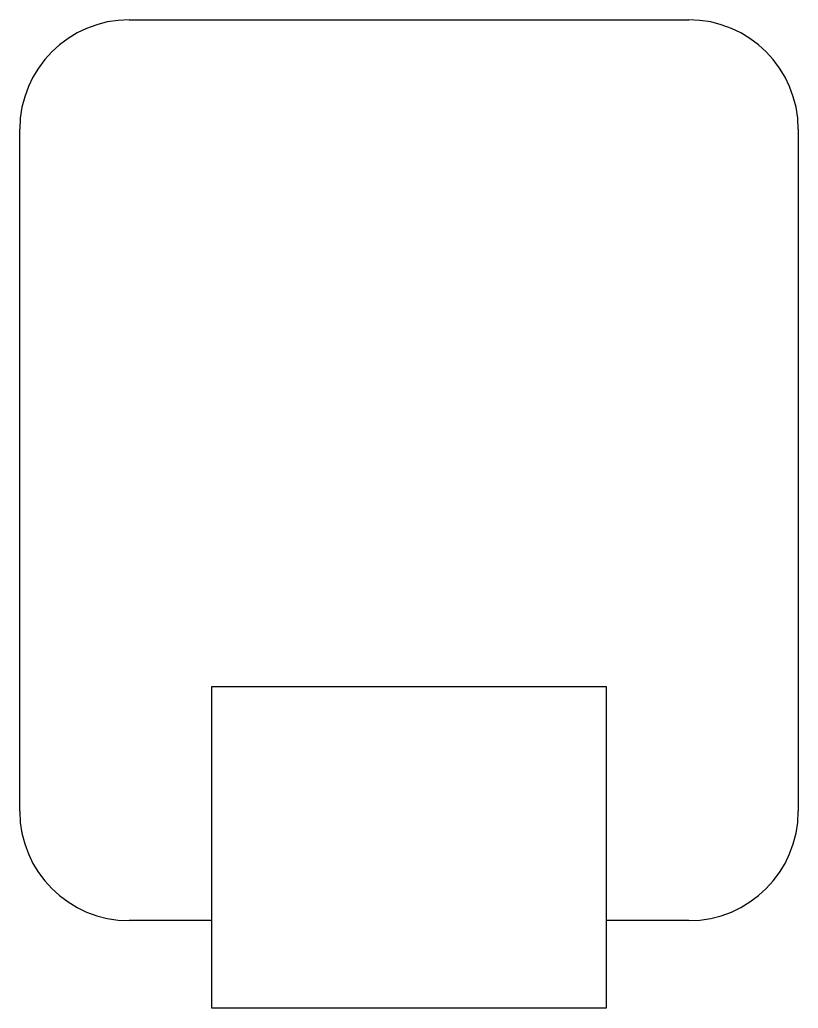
# Model space of a CAD drawing. Header units: millimetres. Extents: x -8.9 to 8.9, y -12.3 to 10.3.
import ezdxf

# ---------------------------------------------------------------- set-up
doc = ezdxf.new("R2010")
doc.units = ezdxf.units.MM
doc.layers.add('Sketch', color=7, linetype='CONTINUOUS')

msp = doc.modelspace()

# ---------------------------------------------------------------- linework, layer by layer
at = {"layer": 'Sketch'}
for p, q in [((-6.39, 10.287), (6.39, 10.287)), ((-8.89, -7.787), (-8.89, 7.787)), ((8.89, 7.787), (8.89, -7.787)), ((-4.5, -4.937), (4.5, -4.937)), ((-4.5, -12.287), (-4.5, -4.937)), ((4.5, -4.937), (4.5, -12.287)), ((-4.5, -10.287), (-6.39, -10.287)), ((6.39, -10.287), (4.5, -10.287)), ((4.5, -12.287), (-4.5, -12.287))]:
    msp.add_line(p, q, dxfattribs=at)
for centre, start, end in [((-6.39, 7.787), 90, 180), ((6.39, 7.787), 0, 90), ((-6.39, -7.787), 180, -90), ((6.39, -7.787), -90, 0)]:
    msp.add_arc(centre, 2.5, start, end, dxfattribs=at)

doc.saveas('drawing.dxf')
